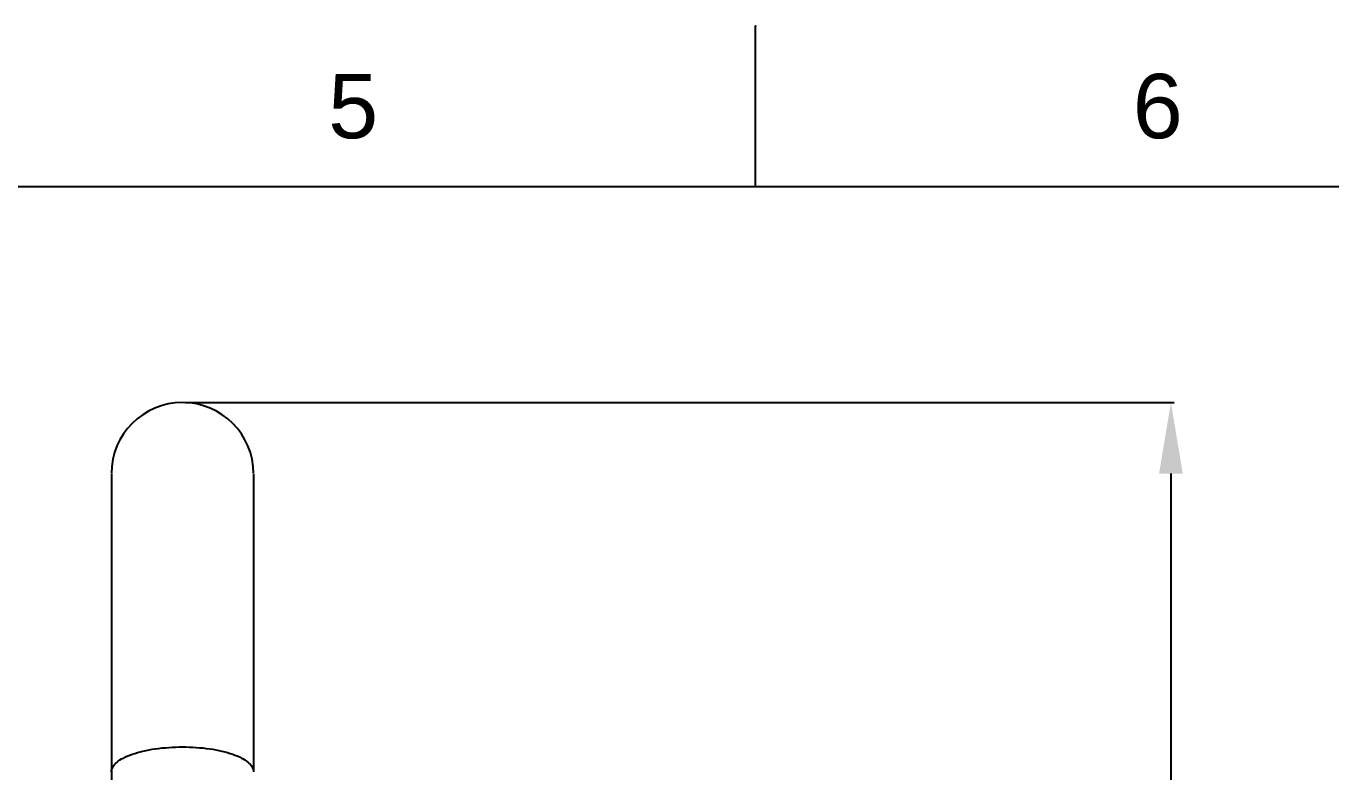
# Model space of a CAD drawing. Header units: millimetres. Extents: x 19562 to 20987, y -3943 to -2935.
# Drawn here: x 20290.1 to 20565.3, y -3091.9 to -2934.6 of the extents above; entities that cross this region are included whole.
import ezdxf

# ---------------------------------------------------------------- set-up
doc = ezdxf.new("R2010")
doc.units = ezdxf.units.MM
doc.header["$LTSCALE"] = 0.1
doc.styles.get("Standard").update_dxf_attribs({"font": 'arial.ttf'})
doc.dimstyles.new('A4', dxfattribs={"dimtxt": 4, "dimasz": 3.5, "dimexe": 0.7, "dimexo": 0.625, "dimgap": 0.5, "dimtad": 1, "dimdec": 1, "dimdsep": 46, "dimtxsty": 'Standard', "dimcen": 2.5, "dimclrd": 5, "dimclre": 5, "dimclrt": 7, "dimadec": 3, "dimazin": 2, "dimtfac": 1, "dimtdec": 1, "dimtmove": 0, "dimatfit": 3, "dimfxl": 0, "dimarcsym": 0})

# ---------------------------------------------------------------- blocks, each defined once
blk = doc.blocks.new('*D381')
at = {"color": 3, "lineweight": -2}
for p, q in [((20323.72, -3014.02), (20532.28, -3014.02)), ((20531.58, -3029.02), (20531.58, -3451.82)), ((20325.82, -3466.82), (20532.28, -3466.82))]:
    blk.add_line(p, q, dxfattribs=at)
at = {"color": 3}
for points in [[(20529.08, -3029.02), (20534.08, -3029.02), (20531.58, -3014.02)], [(20529.08, -3451.82), (20534.08, -3451.82), (20531.58, -3466.82)]]:
    blk.add_solid(points, dxfattribs=at)
at = {"layer": 'Defpoints', "color": 0}
for p in [(20323.1, -3014.02), (20325.2, -3466.82), (20531.58, -3466.82)]:
    blk.add_point(p, dxfattribs=at)
at = {"color": 3, "insert": (20523.42, -3240.42), "char_height": 15, "attachment_point": 5, "rotation": 90}
blk.add_mtext('452.8', dxfattribs=at)

msp = doc.modelspace()

# ---------------------------------------------------------------- linework, layer by layer
for p, q in [((20443.96, -2968.54), (20443.96, -2934.6)), ((20953.05, -2968.54), (19595.47, -2968.54))]:
    msp.add_line(p, q)
at = {"color": 7, "linetype": 'Continuous'}
for p, q in [((20308.1, -3029.12), (20308.1, -3091.95)), ((20338.1, -3029.12), (20338.1, -3091.95)), ((20308.1, -3091.95), (20308.1, -3121.8))]:
    msp.add_line(p, q, dxfattribs=at)
msp.add_arc((20323.1, -3029.02), 15, 0, 180, dxfattribs=at)
for points, knots in [([(20308.1, -3091.95), (20308.1, -3091.59), (20308.35, -3090.8), (20309.3, -3089.8), (20310.71, -3088.91), (20312.59, -3088.14), (20314.85, -3087.51), (20318.38, -3086.86), (20321.18, -3086.68), (20323.1, -3086.68)], [0, 0, 0, 0, 0.063475, 0.141131, 0.239745, 0.360381, 0.501026, 0.657884, 1, 1, 1, 1]), ([(20323.1, -3086.68), (20325.02, -3086.68), (20327.82, -3086.86), (20331.35, -3087.51), (20333.61, -3088.14), (20335.48, -3088.91), (20336.9, -3089.8), (20337.85, -3090.8), (20338.1, -3091.59), (20338.1, -3091.95)], [0, 0, 0, 0, 0.342116, 0.498974, 0.639619, 0.760255, 0.858869, 0.936525, 1, 1, 1, 1])]:
    msp.add_open_spline(points, degree=3, knots=knots, dxfattribs=at)
msp.add_point((20443.96, -2934.6))

# ---------------------------------------------------------------- texts
at = {"char_height": 13.58, "attachment_point": 5}
for s, insert in [('6', (20528.8, -2951.57)), ('5', (20359.11, -2951.57))]:
    msp.add_mtext_dynamic_manual_height_columns(s, width=50, gutter_width=12.5, heights=[0], dxfattribs=dict(at, insert=insert))

# ---------------------------------------------------------------- dimensions: what is measured, and where the dimension line sits
at = {"color": 0}
dim = msp.add_linear_dim(base=(20531.58, -3466.82), p1=(20323.1, -3014.02), p2=(20325.2, -3466.82), angle=90, dimstyle='A4', override={"dimtxt": 15, "dimasz": 15, "dimclrd": 3, "dimclre": 3, "dimclrt": 3, "dimfxl": 0.5}, dxfattribs=at)
dim.commit()
dim.dimension.update_dxf_attribs({"geometry": '*D381', "text_midpoint": (20531.58, -3240.42), "dimtype": 160})

doc.saveas('drawing.dxf')
